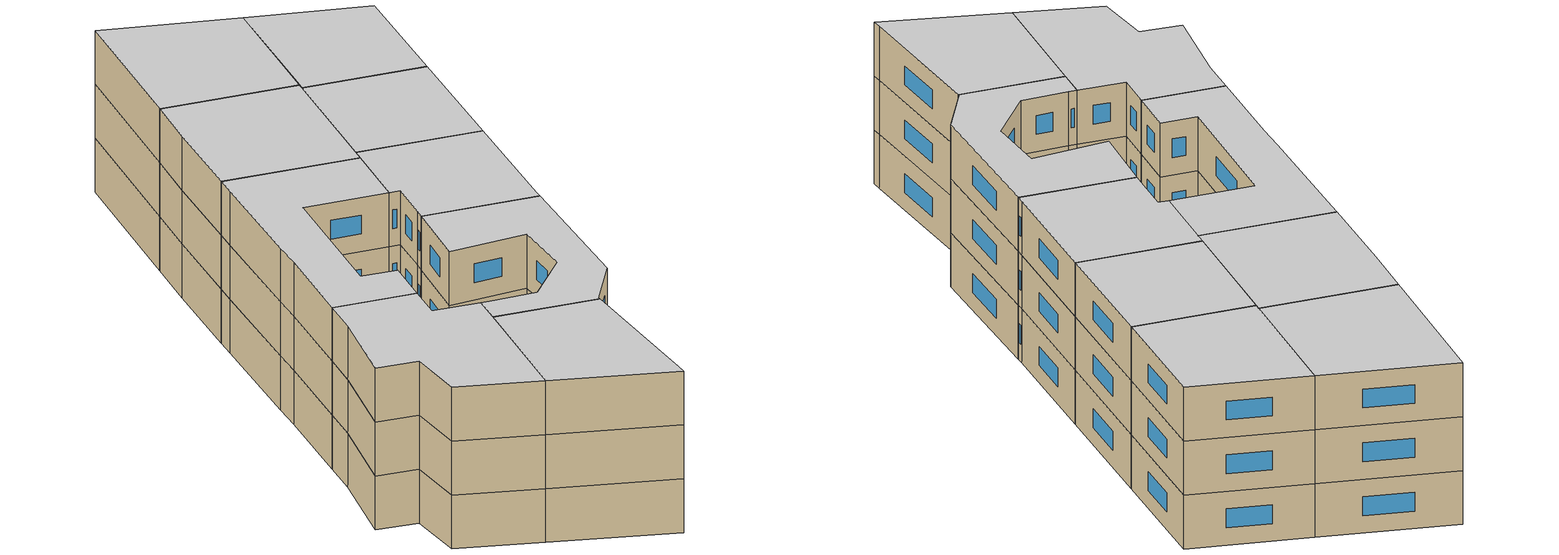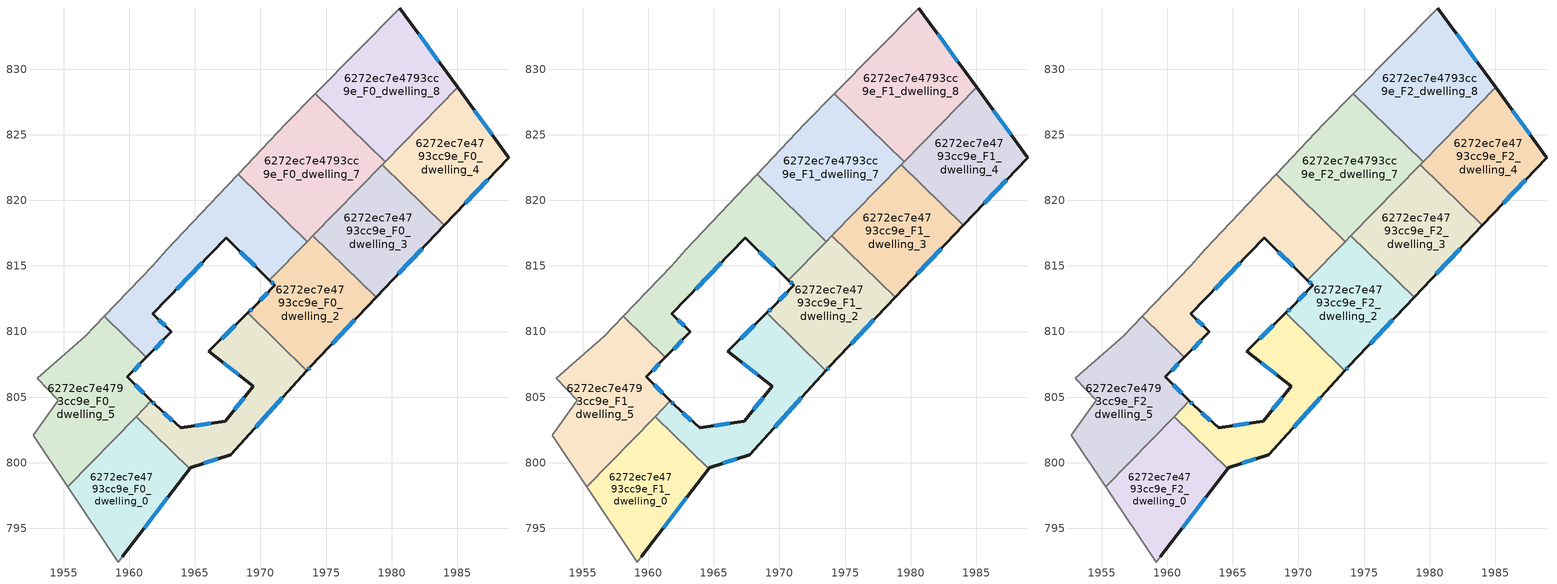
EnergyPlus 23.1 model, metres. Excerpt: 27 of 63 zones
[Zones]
6272ec7e4793cc9e_F0_dwelling_0
 floor ground (EU_floor_Construction): 1964.59,799.55 1959.48,792.84 1959.17,792.43 1955.32,798.18 1960.53,803.52 z0
 wall outside (EU_wall_Construction): 1959.48,792.84 1964.59,799.55 z0:3
 wall to 6272ec7e4793cc9e_F0_dwelling_1 (EU_wall_Construction): 1964.59,799.55 1960.53,803.52 z0:3
 wall adiabatic (EU_wall_Construction): 1955.32,798.18 1959.17,792.43 1959.48,792.84 z0:3
 wall to 6272ec7e4793cc9e_F0_dwelling_5 (EU_wall_Construction): 1960.53,803.52 1955.32,798.18 z0:3
 window (EU_Window_Construction): 1961.14,795.03 1962.93,797.37 z0.98:2.02
6272ec7e4793cc9e_F0_dwelling_1
 floor ground (EU_floor_Construction): 1973.54,807.03 1967.75,800.62 1964.66,799.63 1964.59,799.55 1960.53,803.52 1961.69,804.71 1962.02,804.38 1963.91,802.66 1967.33,803.17 1969.45,805.82 1966.08,808.5 1969.04,811.42 z0
 wall outside (EU_wall_Construction): 1969.04,811.42 1966.08,808.5 1969.45,805.82 1967.33,803.17 1963.91,802.66 1962.02,804.38 1961.69,804.71 / 1964.59,799.55 1964.66,799.63 1967.75,800.62 1973.54,807.03 z0:3
 wall to 6272ec7e4793cc9e_F0_dwelling_2 (EU_wall_Construction): 1973.54,807.03 1969.04,811.42 z0:3
 wall to 6272ec7e4793cc9e_F0_dwelling_5 (EU_wall_Construction): 1961.69,804.71 1960.53,803.52 z0:3
 window (EU_Window_Construction): 1961.91,804.49 1961.8,804.61 / 1963.29,803.22 1962.63,803.82 / 1966.21,803 1965.02,802.82 / 1968.76,804.95 1968.02,804.03 / 1967.17,807.63 1968.35,806.69 / 1968.07,810.47 1967.04,809.45 / 1969.63,802.71 1971.66,804.94 / 1965.66,799.96 1966.74,800.3 z0.98:2.02
6272ec7e4793cc9e_F0_dwelling_2
 floor ground (EU_floor_Construction): 1978.82,812.61 1973.84,807.35 1973.54,807.03 1969.04,811.42 1969.46,811.83 1971.11,813.52 1970.69,813.93 1973.99,817.32 z0
 wall outside (EU_wall_Construction): 1970.69,813.93 1971.11,813.52 1969.46,811.83 1969.04,811.42 / 1973.54,807.03 1973.84,807.35 1978.82,812.61 z0:3
 wall to 6272ec7e4793cc9e_F0_dwelling_3 (EU_wall_Construction): 1978.82,812.61 1973.99,817.32 z0:3
 wall to 6272ec7e4793cc9e_F0_dwelling_6 (EU_wall_Construction): 1973.55,816.86 1970.69,813.93 z0:3
 wall to 6272ec7e4793cc9e_F0_dwelling_7 (EU_wall_Construction): 1973.99,817.32 1973.55,816.86 z0:3
 window (EU_Window_Construction): 1970.57,812.97 1969.99,812.38 / 1970.82,813.8 1970.97,813.66 / 1975.46,809.06 1977.2,810.9 / 1973.64,807.13 1973.74,807.25 / 1969.32,811.7 1969.17,811.56 z0.98:2.02
6272ec7e4793cc9e_F0_dwelling_3
 floor ground (EU_floor_Construction): 1984.02,818.09 1978.82,812.61 1973.99,817.32 1979.27,822.72 z0
 wall outside (EU_wall_Construction): 1978.82,812.61 1984.02,818.09 z0:3
 wall to 6272ec7e4793cc9e_F0_dwelling_4 (EU_wall_Construction): 1984.02,818.09 1979.27,822.72 z0:3
 wall to 6272ec7e4793cc9e_F0_dwelling_7 (EU_wall_Construction): 1979.27,822.72 1973.99,817.32 z0:3
 window (EU_Window_Construction): 1980.51,814.39 1982.33,816.3 z0.98:2.02
6272ec7e4793cc9e_F0_dwelling_4
 floor ground (EU_floor_Construction): 1985.02,828.61 1988.92,823.25 1984.02,818.09 1979.27,822.72 z0
 wall outside (EU_wall_Construction): 1984.02,818.09 1988.92,823.25 1985.02,828.61 z0:3
 wall to 6272ec7e4793cc9e_F0_dwelling_8 (EU_wall_Construction): 1985.02,828.61 1979.5,822.96 z0:3
 wall to 6272ec7e4793cc9e_F0_dwelling_7 (EU_wall_Construction): 1979.5,822.96 1979.27,822.72 z0:3
 window (EU_Window_Construction): 1987.65,825 1986.29,826.87 / 1985.61,819.77 1987.32,821.57 z0.98:2.02
6272ec7e4793cc9e_F0_dwelling_5
 floor ground (EU_floor_Construction): 1961.31,808.04 1959.86,806.54 1961.69,804.71 1955.32,798.18 1952.69,802.1 1954.58,804.78 1952.98,806.44 1956.63,809.63 1958.1,811.18 z0
 wall outside (EU_wall_Construction): 1961.69,804.71 1959.86,806.54 1961.31,808.04 z0:3
 wall adiabatic (EU_wall_Construction): 1958.1,811.18 1956.63,809.63 1952.98,806.44 1954.58,804.78 1952.69,802.1 1955.32,798.18 z0:3
 wall to 6272ec7e4793cc9e_F0_dwelling_6 (EU_wall_Construction): 1961.31,808.04 1958.1,811.18 z0:3
 window (EU_Window_Construction): 1960.33,807.03 1960.84,807.55 / 1961.09,805.31 1960.45,805.95 z0.98:2.02
6272ec7e4793cc9e_F0_dwelling_6
 floor ground (EU_floor_Construction): 1973.55,816.86 1970.69,813.93 1967.4,817.13 1961.78,811.37 1963.2,809.97 1961.31,808.04 1958.1,811.18 1961.78,815.01 1962.88,816.23 1967.46,821.12 1968.29,822 z0
 wall outside (EU_wall_Construction): 1961.31,808.04 1963.2,809.97 1961.78,811.37 1967.4,817.13 1970.69,813.93 z0:3
 wall adiabatic (EU_wall_Construction): 1968.29,822 1967.46,821.12 1962.88,816.23 1961.78,815.01 1958.1,811.18 z0:3
 wall to 6272ec7e4793cc9e_F0_dwelling_7 (EU_wall_Construction): 1973.55,816.86 1968.29,822 z0:3
 window (EU_Window_Construction): 1968.47,816.09 1969.62,814.97 / 1963.6,813.24 1965.57,815.26 / 1962.74,810.43 1962.24,810.91 / 1961.93,808.67 1962.58,809.35 z0.98:2.02
6272ec7e4793cc9e_F0_dwelling_7
 floor ground (EU_floor_Construction): 1979.51,822.96 1973.55,816.86 1968.29,822 1971.92,825.83 1974.19,828.14 z0
 wall adiabatic (EU_wall_Construction): 1974.19,828.14 1971.92,825.83 1968.29,822 z0:3
 wall to 6272ec7e4793cc9e_F0_dwelling_8 (EU_wall_Construction): 1979.51,822.96 1974.19,828.14 z0:3
6272ec7e4793cc9e_F0_dwelling_8
 floor ground (EU_floor_Construction): 1980.63,834.66 1985.02,828.61 1979.51,822.96 1974.19,828.14 z0
 wall outside (EU_wall_Construction): 1985.02,828.61 1980.63,834.66 z0:3
 wall adiabatic (EU_wall_Construction): 1980.63,834.66 1974.19,828.14 z0:3
 window (EU_Window_Construction): 1983.59,830.58 1982.06,832.7 z0.98:2.02
6272ec7e4793cc9e_F1_dwelling_0
 floor to 6272ec7e4793cc9e_F0_dwelling_0 (EU_floor_Construction): 1964.59,799.55 1959.48,792.84 1959.17,792.43 1955.32,798.18 1960.53,803.52 z3
 wall outside (EU_wall_Construction): 1959.48,792.84 1964.59,799.55 z3:6
 wall to 6272ec7e4793cc9e_F1_dwelling_1 (EU_wall_Construction): 1964.59,799.55 1960.53,803.52 z3:6
 wall adiabatic (EU_wall_Construction): 1955.32,798.18 1959.17,792.43 1959.48,792.84 z3:6
 wall to 6272ec7e4793cc9e_F1_dwelling_5 (EU_wall_Construction): 1960.53,803.52 1955.32,798.18 z3:6
 window (EU_Window_Construction): 1961.14,795.03 1962.93,797.37 z3.98:5.02
6272ec7e4793cc9e_F1_dwelling_1
 floor to 6272ec7e4793cc9e_F0_dwelling_1 (EU_floor_Construction): 1973.54,807.03 1967.75,800.62 1964.66,799.63 1964.59,799.55 1960.53,803.52 1961.69,804.71 1962.02,804.38 1963.91,802.66 1967.33,803.17 1969.45,805.82 1966.08,808.5 1969.04,811.42 z3
 wall outside (EU_wall_Construction): 1969.04,811.42 1966.08,808.5 1969.45,805.82 1967.33,803.17 1963.91,802.66 1962.02,804.38 1961.69,804.71 / 1964.59,799.55 1964.66,799.63 1967.75,800.62 1973.54,807.03 z3:6
 wall to 6272ec7e4793cc9e_F1_dwelling_2 (EU_wall_Construction): 1973.54,807.03 1969.04,811.42 z3:6
 wall to 6272ec7e4793cc9e_F1_dwelling_5 (EU_wall_Construction): 1961.69,804.71 1960.53,803.52 z3:6
 window (EU_Window_Construction): 1961.91,804.49 1961.8,804.61 / 1963.29,803.22 1962.63,803.82 / 1966.21,803 1965.02,802.82 / 1968.76,804.95 1968.02,804.03 / 1967.17,807.63 1968.35,806.69 / 1968.07,810.47 1967.04,809.45 / 1969.63,802.71 1971.66,804.94 / 1965.66,799.96 1966.74,800.3 z3.98:5.02
6272ec7e4793cc9e_F1_dwelling_2
 floor to 6272ec7e4793cc9e_F0_dwelling_2 (EU_floor_Construction): 1978.82,812.61 1973.84,807.35 1973.54,807.03 1969.04,811.42 1969.46,811.83 1971.11,813.52 1970.69,813.93 1973.99,817.32 z3
 wall outside (EU_wall_Construction): 1970.69,813.93 1971.11,813.52 1969.46,811.83 1969.04,811.42 / 1973.54,807.03 1973.84,807.35 1978.82,812.61 z3:6
 wall to 6272ec7e4793cc9e_F1_dwelling_3 (EU_wall_Construction): 1978.82,812.61 1973.99,817.32 z3:6
 wall to 6272ec7e4793cc9e_F1_dwelling_6 (EU_wall_Construction): 1973.55,816.86 1970.69,813.93 z3:6
 wall to 6272ec7e4793cc9e_F1_dwelling_7 (EU_wall_Construction): 1973.99,817.32 1973.55,816.86 z3:6
 window (EU_Window_Construction): 1970.57,812.97 1969.99,812.38 / 1970.82,813.8 1970.97,813.66 / 1975.46,809.06 1977.2,810.9 / 1973.64,807.13 1973.74,807.25 / 1969.32,811.7 1969.17,811.56 z3.98:5.02
6272ec7e4793cc9e_F1_dwelling_3
 floor to 6272ec7e4793cc9e_F0_dwelling_3 (EU_floor_Construction): 1984.02,818.09 1978.82,812.61 1973.99,817.32 1979.27,822.72 z3
 wall outside (EU_wall_Construction): 1978.82,812.61 1984.02,818.09 z3:6
 wall to 6272ec7e4793cc9e_F1_dwelling_4 (EU_wall_Construction): 1984.02,818.09 1979.27,822.72 z3:6
 wall to 6272ec7e4793cc9e_F1_dwelling_7 (EU_wall_Construction): 1979.27,822.72 1973.99,817.32 z3:6
 window (EU_Window_Construction): 1980.51,814.39 1982.33,816.3 z3.98:5.02
6272ec7e4793cc9e_F1_dwelling_4
 floor to 6272ec7e4793cc9e_F0_dwelling_4 (EU_floor_Construction): 1985.02,828.61 1988.92,823.25 1984.02,818.09 1979.27,822.72 z3
 wall outside (EU_wall_Construction): 1984.02,818.09 1988.92,823.25 1985.02,828.61 z3:6
 wall to 6272ec7e4793cc9e_F1_dwelling_8 (EU_wall_Construction): 1985.02,828.61 1979.5,822.96 z3:6
 wall to 6272ec7e4793cc9e_F1_dwelling_7 (EU_wall_Construction): 1979.5,822.96 1979.27,822.72 z3:6
 window (EU_Window_Construction): 1987.65,825 1986.29,826.87 / 1985.61,819.77 1987.32,821.57 z3.98:5.02
6272ec7e4793cc9e_F1_dwelling_5
 floor to 6272ec7e4793cc9e_F0_dwelling_5 (EU_floor_Construction): 1961.31,808.04 1959.86,806.54 1961.69,804.71 1955.32,798.18 1952.69,802.1 1954.58,804.78 1952.98,806.44 1956.63,809.63 1958.1,811.18 z3
 wall outside (EU_wall_Construction): 1961.69,804.71 1959.86,806.54 1961.31,808.04 z3:6
 wall adiabatic (EU_wall_Construction): 1958.1,811.18 1956.63,809.63 1952.98,806.44 1954.58,804.78 1952.69,802.1 1955.32,798.18 z3:6
 wall to 6272ec7e4793cc9e_F1_dwelling_6 (EU_wall_Construction): 1961.31,808.04 1958.1,811.18 z3:6
 window (EU_Window_Construction): 1960.33,807.03 1960.84,807.55 / 1961.09,805.31 1960.45,805.95 z3.98:5.02
6272ec7e4793cc9e_F1_dwelling_6
 floor to 6272ec7e4793cc9e_F0_dwelling_6 (EU_floor_Construction): 1973.55,816.86 1970.69,813.93 1967.4,817.13 1961.78,811.37 1963.2,809.97 1961.31,808.04 1958.1,811.18 1961.78,815.01 1962.88,816.23 1967.46,821.12 1968.29,822 z3
 wall outside (EU_wall_Construction): 1961.31,808.04 1963.2,809.97 1961.78,811.37 1967.4,817.13 1970.69,813.93 z3:6
 wall adiabatic (EU_wall_Construction): 1968.29,822 1967.46,821.12 1962.88,816.23 1961.78,815.01 1958.1,811.18 z3:6
 wall to 6272ec7e4793cc9e_F1_dwelling_7 (EU_wall_Construction): 1973.55,816.86 1968.29,822 z3:6
 window (EU_Window_Construction): 1968.47,816.09 1969.62,814.97 / 1963.6,813.24 1965.57,815.26 / 1962.74,810.43 1962.24,810.91 / 1961.93,808.67 1962.58,809.35 z3.98:5.02
6272ec7e4793cc9e_F1_dwelling_7
 floor to 6272ec7e4793cc9e_F0_dwelling_7 (EU_floor_Construction): 1979.51,822.96 1973.55,816.86 1968.29,822 1971.92,825.83 1974.19,828.14 z3
 wall adiabatic (EU_wall_Construction): 1974.19,828.14 1971.92,825.83 1968.29,822 z3:6
 wall to 6272ec7e4793cc9e_F1_dwelling_8 (EU_wall_Construction): 1979.51,822.96 1974.19,828.14 z3:6
6272ec7e4793cc9e_F1_dwelling_8
 floor to 6272ec7e4793cc9e_F0_dwelling_8 (EU_floor_Construction): 1980.63,834.66 1985.02,828.61 1979.51,822.96 1974.19,828.14 z3
 wall outside (EU_wall_Construction): 1985.02,828.61 1980.63,834.66 z3:6
 wall adiabatic (EU_wall_Construction): 1980.63,834.66 1974.19,828.14 z3:6
 window (EU_Window_Construction): 1983.59,830.58 1982.06,832.7 z3.98:5.02
6272ec7e4793cc9e_F2_dwelling_0
 floor to 6272ec7e4793cc9e_F1_dwelling_0 (EU_floor_Construction): 1964.59,799.55 1959.48,792.84 1959.17,792.43 1955.32,798.18 1960.53,803.52 z6
 wall outside (EU_wall_Construction): 1959.48,792.84 1964.59,799.55 z6:9
 wall to 6272ec7e4793cc9e_F2_dwelling_1 (EU_wall_Construction): 1964.59,799.55 1960.53,803.52 z6:9
 wall adiabatic (EU_wall_Construction): 1955.32,798.18 1959.17,792.43 1959.48,792.84 z6:9
 wall to 6272ec7e4793cc9e_F2_dwelling_5 (EU_wall_Construction): 1960.53,803.52 1955.32,798.18 z6:9
 window (EU_Window_Construction): 1961.14,795.03 1962.93,797.37 z6.98:8.02
 ceiling to 6272ec7e4793cc9e_F3_dwelling_0 (EU_floor_Construction): 1959.48,792.84 1964.59,799.55 1960.53,803.52 1955.32,798.18 1959.17,792.43 z9
6272ec7e4793cc9e_F2_dwelling_1
 floor to 6272ec7e4793cc9e_F1_dwelling_1 (EU_floor_Construction): 1973.54,807.03 1967.75,800.62 1964.66,799.63 1964.59,799.55 1960.53,803.52 1961.69,804.71 1962.02,804.38 1963.91,802.66 1967.33,803.17 1969.45,805.82 1966.08,808.5 1969.04,811.42 z6
 wall outside (EU_wall_Construction): 1969.04,811.42 1966.08,808.5 1969.45,805.82 1967.33,803.17 1963.91,802.66 1962.02,804.38 1961.69,804.71 / 1964.59,799.55 1964.66,799.63 1967.75,800.62 1973.54,807.03 z6:9
 wall to 6272ec7e4793cc9e_F2_dwelling_2 (EU_wall_Construction): 1973.54,807.03 1969.04,811.42 z6:9
 wall to 6272ec7e4793cc9e_F2_dwelling_5 (EU_wall_Construction): 1961.69,804.71 1960.53,803.52 z6:9
 window (EU_Window_Construction): 1961.91,804.49 1961.8,804.61 / 1963.29,803.22 1962.63,803.82 / 1966.21,803 1965.02,802.82 / 1968.76,804.95 1968.02,804.03 / 1967.17,807.63 1968.35,806.69 / 1968.07,810.47 1967.04,809.45 / 1969.63,802.71 1971.66,804.94 / 1965.66,799.96 1966.74,800.3 z6.98:8.02
 ceiling to 6272ec7e4793cc9e_F3_dwelling_1 (EU_floor_Construction): 1967.75,800.62 1973.54,807.03 1969.04,811.42 1966.08,808.5 1969.45,805.82 1967.33,803.17 1963.91,802.66 1962.02,804.38 1961.69,804.71 1960.53,803.52 1964.59,799.55 1964.66,799.63 z9
6272ec7e4793cc9e_F2_dwelling_2
 floor to 6272ec7e4793cc9e_F1_dwelling_2 (EU_floor_Construction): 1978.82,812.61 1973.84,807.35 1973.54,807.03 1969.04,811.42 1969.46,811.83 1971.11,813.52 1970.69,813.93 1973.99,817.32 z6
 wall outside (EU_wall_Construction): 1970.69,813.93 1971.11,813.52 1969.46,811.83 1969.04,811.42 / 1973.54,807.03 1973.84,807.35 1978.82,812.61 z6:9
 wall to 6272ec7e4793cc9e_F2_dwelling_3 (EU_wall_Construction): 1978.82,812.61 1973.99,817.32 z6:9
 wall to 6272ec7e4793cc9e_F2_dwelling_6 (EU_wall_Construction): 1973.55,816.86 1970.69,813.93 z6:9
 wall to 6272ec7e4793cc9e_F2_dwelling_7 (EU_wall_Construction): 1973.99,817.32 1973.55,816.86 z6:9
 window (EU_Window_Construction): 1970.57,812.97 1969.99,812.38 / 1970.82,813.8 1970.97,813.66 / 1975.46,809.06 1977.2,810.9 / 1973.64,807.13 1973.74,807.25 / 1969.32,811.7 1969.17,811.56 z6.98:8.02
 ceiling to 6272ec7e4793cc9e_F3_dwelling_2 (EU_floor_Construction): 1973.84,807.35 1978.82,812.61 1973.99,817.32 1970.69,813.93 1971.11,813.52 1969.46,811.83 1969.04,811.42 1973.54,807.03 z9
6272ec7e4793cc9e_F2_dwelling_3
 floor to 6272ec7e4793cc9e_F1_dwelling_3 (EU_floor_Construction): 1984.02,818.09 1978.82,812.61 1973.99,817.32 1979.27,822.72 z6
 wall outside (EU_wall_Construction): 1978.82,812.61 1984.02,818.09 z6:9
 wall to 6272ec7e4793cc9e_F2_dwelling_4 (EU_wall_Construction): 1984.02,818.09 1979.27,822.72 z6:9
 wall to 6272ec7e4793cc9e_F2_dwelling_7 (EU_wall_Construction): 1979.27,822.72 1973.99,817.32 z6:9
 window (EU_Window_Construction): 1980.51,814.39 1982.33,816.3 z6.98:8.02
 ceiling to 6272ec7e4793cc9e_F3_dwelling_3 (EU_floor_Construction): 1978.82,812.61 1984.02,818.09 1979.27,822.72 1973.99,817.32 z9
6272ec7e4793cc9e_F2_dwelling_4
 floor to 6272ec7e4793cc9e_F1_dwelling_4 (EU_floor_Construction): 1985.02,828.61 1988.92,823.25 1984.02,818.09 1979.27,822.72 z6
 wall outside (EU_wall_Construction): 1984.02,818.09 1988.92,823.25 1985.02,828.61 z6:9
 wall to 6272ec7e4793cc9e_F2_dwelling_8 (EU_wall_Construction): 1985.02,828.61 1979.5,822.96 z6:9
 wall to 6272ec7e4793cc9e_F2_dwelling_7 (EU_wall_Construction): 1979.5,822.96 1979.27,822.72 z6:9
 window (EU_Window_Construction): 1987.65,825 1986.29,826.87 / 1985.61,819.77 1987.32,821.57 z6.98:8.02
 ceiling to 6272ec7e4793cc9e_F3_dwelling_4 (EU_floor_Construction): 1984.02,818.09 1988.92,823.25 1985.02,828.61 1979.27,822.72 z9
6272ec7e4793cc9e_F2_dwelling_5
 floor to 6272ec7e4793cc9e_F1_dwelling_5 (EU_floor_Construction): 1961.31,808.04 1959.86,806.54 1961.69,804.71 1955.32,798.18 1952.69,802.1 1954.58,804.78 1952.98,806.44 1956.63,809.63 1958.1,811.18 z6
 wall outside (EU_wall_Construction): 1961.69,804.71 1959.86,806.54 1961.31,808.04 z6:9
 wall adiabatic (EU_wall_Construction): 1958.1,811.18 1956.63,809.63 1952.98,806.44 1954.58,804.78 1952.69,802.1 1955.32,798.18 z6:9
 wall to 6272ec7e4793cc9e_F2_dwelling_6 (EU_wall_Construction): 1961.31,808.04 1958.1,811.18 z6:9
 window (EU_Window_Construction): 1960.33,807.03 1960.84,807.55 / 1961.09,805.31 1960.45,805.95 z6.98:8.02
 ceiling to 6272ec7e4793cc9e_F3_dwelling_5 (EU_floor_Construction): 1955.32,798.18 1961.69,804.71 1959.86,806.54 1961.31,808.04 1958.1,811.18 1956.63,809.63 1952.98,806.44 1954.58,804.78 1952.69,802.1 z9
6272ec7e4793cc9e_F2_dwelling_6
 floor to 6272ec7e4793cc9e_F1_dwelling_6 (EU_floor_Construction): 1973.55,816.86 1970.69,813.93 1967.4,817.13 1961.78,811.37 1963.2,809.97 1961.31,808.04 1958.1,811.18 1961.78,815.01 1962.88,816.23 1967.46,821.12 1968.29,822 z6
 wall outside (EU_wall_Construction): 1961.31,808.04 1963.2,809.97 1961.78,811.37 1967.4,817.13 1970.69,813.93 z6:9
 wall adiabatic (EU_wall_Construction): 1968.29,822 1967.46,821.12 1962.88,816.23 1961.78,815.01 1958.1,811.18 z6:9
 wall to 6272ec7e4793cc9e_F2_dwelling_7 (EU_wall_Construction): 1973.55,816.86 1968.29,822 z6:9
 window (EU_Window_Construction): 1968.47,816.09 1969.62,814.97 / 1963.6,813.24 1965.57,815.26 / 1962.74,810.43 1962.24,810.91 / 1961.93,808.67 1962.58,809.35 z6.98:8.02
 ceiling to 6272ec7e4793cc9e_F3_dwelling_6 (EU_floor_Construction): 1970.69,813.93 1973.55,816.86 1968.29,822 1967.46,821.12 1962.88,816.23 1961.78,815.01 1958.1,811.18 1961.31,808.04 1963.2,809.97 1961.78,811.37 1967.4,817.13 z9
6272ec7e4793cc9e_F2_dwelling_7
 floor to 6272ec7e4793cc9e_F1_dwelling_7 (EU_floor_Construction): 1979.51,822.96 1973.55,816.86 1968.29,822 1971.92,825.83 1974.19,828.14 z6
 wall adiabatic (EU_wall_Construction): 1974.19,828.14 1971.92,825.83 1968.29,822 z6:9
 wall to 6272ec7e4793cc9e_F2_dwelling_8 (EU_wall_Construction): 1979.51,822.96 1974.19,828.14 z6:9
 ceiling to 6272ec7e4793cc9e_F3_dwelling_7 (EU_floor_Construction): 1973.55,816.86 1979.51,822.96 1974.19,828.14 1971.92,825.83 1968.29,822 z9
6272ec7e4793cc9e_F2_dwelling_8
 floor to 6272ec7e4793cc9e_F1_dwelling_8 (EU_floor_Construction): 1980.63,834.66 1985.02,828.61 1979.51,822.96 1974.19,828.14 z6
 wall outside (EU_wall_Construction): 1985.02,828.61 1980.63,834.66 z6:9
 wall adiabatic (EU_wall_Construction): 1980.63,834.66 1974.19,828.14 z6:9
 window (EU_Window_Construction): 1983.59,830.58 1982.06,832.7 z6.98:8.02
 ceiling to 6272ec7e4793cc9e_F3_dwelling_8 (EU_floor_Construction): 1979.51,822.96 1985.02,828.61 1980.63,834.66 1974.19,828.14 z9
[Building]
EU S2 Campaign: North Axis=0; Terrain=City; Solar Distribution=FullExterior
[Site:Location]
Bologna: Latitude=44.5; Longitude=11.25; Time Zone=1; Elevation=37
[SizingPeriod:WeatherFileDays]
AnnualSizingPeriod: Begin Month=1; Begin Day of Month=1; End Month=12; End Day of Month=31; Day of Week for Start Day=Monday; Use Weather File Daylight Saving Period=No; Use Weather File Rain and Snow Indicators=No
[MATERIAL]
EU_InternalMass_Material: Roughness=MediumRough; Thickness=0.1; Conductivity=1; Density=1800; Specific Heat=900; Thermal Absorptance=0.9; Solar Absorptance=0.7; Visible Absorptance=0.7
[MATERIAL:NOMASS] Roughness=MediumRough; Thermal Absorptance=0.9; Solar Absorptance=0.7; Visible Absorptance=0.7
Name | Thermal Resistance
EU_wall_NoMass | 0.905828
EU_floor_NoMass | 0.67114
[WINDOWMATERIAL:SIMPLEGLAZINGSYSTEM]
EU_Window_SimpleGlazing: UFactor=4.52486; Solar Heat Gain Coefficient=0.85; Visible Transmittance=0.85
[CONSTRUCTION]
EU_wall_Construction: EU_wall_NoMass
EU_floor_Construction: EU_floor_NoMass
EU_Window_Construction: EU_Window_SimpleGlazing
EU_InternalMass_Construction: EU_InternalMass_Material
[ZONE] Type=1; Multiplier=1; Ceiling Height=autocalculate; Floor Area=autocalculate; Part of Total Floor Area=Yes
Name | Volume
6272ec7e4793cc9e_F0_dwelling_0; 6272ec7e4793cc9e_F1_dwelling_0; 6272ec7e4793cc9e_F2_dwelling_0 | 151.495
6272ec7e4793cc9e_F0_dwelling_1; 6272ec7e4793cc9e_F1_dwelling_1; 6272ec7e4793cc9e_F2_dwelling_1 | 151.503
6272ec7e4793cc9e_F0_dwelling_2; 6272ec7e4793cc9e_F1_dwelling_2; 6272ec7e4793cc9e_F2_dwelling_2; 6272ec7e4793cc9e_F0_dwelling_4; 6272ec7e4793cc9e_F1_dwelling_4; 6272ec7e4793cc9e_F2_dwelling_4 | 151.493
6272ec7e4793cc9e_F0_dwelling_3; 6272ec7e4793cc9e_F1_dwelling_3; 6272ec7e4793cc9e_F2_dwelling_3 | 151.505
6272ec7e4793cc9e_F0_dwelling_5; 6272ec7e4793cc9e_F1_dwelling_5; 6272ec7e4793cc9e_F2_dwelling_5 | 189.352
6272ec7e4793cc9e_F0_dwelling_6; 6272ec7e4793cc9e_F1_dwelling_6; 6272ec7e4793cc9e_F2_dwelling_6 | 189.357
6272ec7e4793cc9e_F0_dwelling_7; 6272ec7e4793cc9e_F1_dwelling_7; 6272ec7e4793cc9e_F2_dwelling_7 | 189.349
6272ec7e4793cc9e_F0_dwelling_8; 6272ec7e4793cc9e_F1_dwelling_8; 6272ec7e4793cc9e_F2_dwelling_8 | 189.341
[INTERNALMASS] Construction=EU_InternalMass_Construction
Name | Zone or ZoneList | Surface Area
6272ec7e4793cc9e_F0_dwelling_0_EU_InternalMass | 6272ec7e4793cc9e_F0_dwelling_0 | 50.4983
6272ec7e4793cc9e_F0_dwelling_1_EU_InternalMass | 6272ec7e4793cc9e_F0_dwelling_1 | 50.5007
6272ec7e4793cc9e_F0_dwelling_2_EU_InternalMass | 6272ec7e4793cc9e_F0_dwelling_2 | 50.4978
6272ec7e4793cc9e_F0_dwelling_3_EU_InternalMass | 6272ec7e4793cc9e_F0_dwelling_3 | 50.5018
6272ec7e4793cc9e_F0_dwelling_4_EU_InternalMass | 6272ec7e4793cc9e_F0_dwelling_4 | 50.4978
6272ec7e4793cc9e_F0_dwelling_5_EU_InternalMass | 6272ec7e4793cc9e_F0_dwelling_5 | 63.1174
6272ec7e4793cc9e_F0_dwelling_6_EU_InternalMass | 6272ec7e4793cc9e_F0_dwelling_6 | 63.1181
6272ec7e4793cc9e_F0_dwelling_7_EU_InternalMass | 6272ec7e4793cc9e_F0_dwelling_7 | 63.1163
6272ec7e4793cc9e_F0_dwelling_8_EU_InternalMass | 6272ec7e4793cc9e_F0_dwelling_8 | 63.1136
6272ec7e4793cc9e_F1_dwelling_0_EU_InternalMass | 6272ec7e4793cc9e_F1_dwelling_0 | 50.4983
6272ec7e4793cc9e_F1_dwelling_1_EU_InternalMass | 6272ec7e4793cc9e_F1_dwelling_1 | 50.5007
6272ec7e4793cc9e_F1_dwelling_2_EU_InternalMass | 6272ec7e4793cc9e_F1_dwelling_2 | 50.4978
6272ec7e4793cc9e_F1_dwelling_3_EU_InternalMass | 6272ec7e4793cc9e_F1_dwelling_3 | 50.5018
6272ec7e4793cc9e_F1_dwelling_4_EU_InternalMass | 6272ec7e4793cc9e_F1_dwelling_4 | 50.4978
6272ec7e4793cc9e_F1_dwelling_5_EU_InternalMass | 6272ec7e4793cc9e_F1_dwelling_5 | 63.1174
6272ec7e4793cc9e_F1_dwelling_6_EU_InternalMass | 6272ec7e4793cc9e_F1_dwelling_6 | 63.1181
6272ec7e4793cc9e_F1_dwelling_7_EU_InternalMass | 6272ec7e4793cc9e_F1_dwelling_7 | 63.1163
6272ec7e4793cc9e_F1_dwelling_8_EU_InternalMass | 6272ec7e4793cc9e_F1_dwelling_8 | 63.1136
6272ec7e4793cc9e_F2_dwelling_0_EU_InternalMass | 6272ec7e4793cc9e_F2_dwelling_0 | 50.4983
6272ec7e4793cc9e_F2_dwelling_1_EU_InternalMass | 6272ec7e4793cc9e_F2_dwelling_1 | 50.5007
6272ec7e4793cc9e_F2_dwelling_2_EU_InternalMass | 6272ec7e4793cc9e_F2_dwelling_2 | 50.4978
6272ec7e4793cc9e_F2_dwelling_3_EU_InternalMass | 6272ec7e4793cc9e_F2_dwelling_3 | 50.5018
6272ec7e4793cc9e_F2_dwelling_4_EU_InternalMass | 6272ec7e4793cc9e_F2_dwelling_4 | 50.4978
6272ec7e4793cc9e_F2_dwelling_5_EU_InternalMass | 6272ec7e4793cc9e_F2_dwelling_5 | 63.1174
6272ec7e4793cc9e_F2_dwelling_6_EU_InternalMass | 6272ec7e4793cc9e_F2_dwelling_6 | 63.1181
6272ec7e4793cc9e_F2_dwelling_7_EU_InternalMass | 6272ec7e4793cc9e_F2_dwelling_7 | 63.1163
6272ec7e4793cc9e_F2_dwelling_8_EU_InternalMass | 6272ec7e4793cc9e_F2_dwelling_8 | 63.1136
[OTHEREQUIPMENT] Fuel Type=Electricity; Design Level Calculation Method=Watts/Area; Power per Zone Floor Area=1; Fraction Latent=0; Fraction Radiant=0; Fraction Lost=0; Carbon Dioxide Generation Rate=0; EndUse Subcategory=EU_Step8_InternalGains
Name | Zone or ZoneList or Space or SpaceList | Schedule
EU_Step8_InternalGain_6272ec7e4793cc9e_F0_dwelling_0_f000 | 6272ec7e4793cc9e_F0_dwelling_0 | EU_Step8_GainSchedule_6272ec7e4793cc9e_F0_dwelling_0_f000
EU_Step8_InternalGain_6272ec7e4793cc9e_F0_dwelling_1_f000 | 6272ec7e4793cc9e_F0_dwelling_1 | EU_Step8_GainSchedule_6272ec7e4793cc9e_F0_dwelling_1_f000
EU_Step8_InternalGain_6272ec7e4793cc9e_F0_dwelling_2_f000 | 6272ec7e4793cc9e_F0_dwelling_2 | EU_Step8_GainSchedule_6272ec7e4793cc9e_F0_dwelling_2_f000
EU_Step8_InternalGain_6272ec7e4793cc9e_F0_dwelling_3_f000 | 6272ec7e4793cc9e_F0_dwelling_3 | EU_Step8_GainSchedule_6272ec7e4793cc9e_F0_dwelling_3_f000
EU_Step8_InternalGain_6272ec7e4793cc9e_F0_dwelling_4_f000 | 6272ec7e4793cc9e_F0_dwelling_4 | EU_Step8_GainSchedule_6272ec7e4793cc9e_F0_dwelling_4_f000
EU_Step8_InternalGain_6272ec7e4793cc9e_F0_dwelling_5_f000 | 6272ec7e4793cc9e_F0_dwelling_5 | EU_Step8_GainSchedule_6272ec7e4793cc9e_F0_dwelling_5_f000
EU_Step8_InternalGain_6272ec7e4793cc9e_F0_dwelling_6_f000 | 6272ec7e4793cc9e_F0_dwelling_6 | EU_Step8_GainSchedule_6272ec7e4793cc9e_F0_dwelling_6_f000
EU_Step8_InternalGain_6272ec7e4793cc9e_F0_dwelling_7_f000 | 6272ec7e4793cc9e_F0_dwelling_7 | EU_Step8_GainSchedule_6272ec7e4793cc9e_F0_dwelling_7_f000
EU_Step8_InternalGain_6272ec7e4793cc9e_F0_dwelling_8_f000 | 6272ec7e4793cc9e_F0_dwelling_8 | EU_Step8_GainSchedule_6272ec7e4793cc9e_F0_dwelling_8_f000
EU_Step8_InternalGain_6272ec7e4793cc9e_F1_dwelling_0_f000 | 6272ec7e4793cc9e_F1_dwelling_0 | EU_Step8_GainSchedule_6272ec7e4793cc9e_F1_dwelling_0_f000
EU_Step8_InternalGain_6272ec7e4793cc9e_F1_dwelling_1_f000 | 6272ec7e4793cc9e_F1_dwelling_1 | EU_Step8_GainSchedule_6272ec7e4793cc9e_F1_dwelling_1_f000
EU_Step8_InternalGain_6272ec7e4793cc9e_F1_dwelling_2_f000 | 6272ec7e4793cc9e_F1_dwelling_2 | EU_Step8_GainSchedule_6272ec7e4793cc9e_F1_dwelling_2_f000
EU_Step8_InternalGain_6272ec7e4793cc9e_F1_dwelling_3_f000 | 6272ec7e4793cc9e_F1_dwelling_3 | EU_Step8_GainSchedule_6272ec7e4793cc9e_F1_dwelling_3_f000
EU_Step8_InternalGain_6272ec7e4793cc9e_F1_dwelling_4_f000 | 6272ec7e4793cc9e_F1_dwelling_4 | EU_Step8_GainSchedule_6272ec7e4793cc9e_F1_dwelling_4_f000
EU_Step8_InternalGain_6272ec7e4793cc9e_F1_dwelling_5_f000 | 6272ec7e4793cc9e_F1_dwelling_5 | EU_Step8_GainSchedule_6272ec7e4793cc9e_F1_dwelling_5_f000
EU_Step8_InternalGain_6272ec7e4793cc9e_F1_dwelling_6_f000 | 6272ec7e4793cc9e_F1_dwelling_6 | EU_Step8_GainSchedule_6272ec7e4793cc9e_F1_dwelling_6_f000
EU_Step8_InternalGain_6272ec7e4793cc9e_F1_dwelling_7_f000 | 6272ec7e4793cc9e_F1_dwelling_7 | EU_Step8_GainSchedule_6272ec7e4793cc9e_F1_dwelling_7_f000
EU_Step8_InternalGain_6272ec7e4793cc9e_F1_dwelling_8_f000 | 6272ec7e4793cc9e_F1_dwelling_8 | EU_Step8_GainSchedule_6272ec7e4793cc9e_F1_dwelling_8_f000
EU_Step8_InternalGain_6272ec7e4793cc9e_F2_dwelling_0_f000 | 6272ec7e4793cc9e_F2_dwelling_0 | EU_Step8_GainSchedule_6272ec7e4793cc9e_F2_dwelling_0_f000
EU_Step8_InternalGain_6272ec7e4793cc9e_F2_dwelling_1_f000 | 6272ec7e4793cc9e_F2_dwelling_1 | EU_Step8_GainSchedule_6272ec7e4793cc9e_F2_dwelling_1_f000
EU_Step8_InternalGain_6272ec7e4793cc9e_F2_dwelling_2_f000 | 6272ec7e4793cc9e_F2_dwelling_2 | EU_Step8_GainSchedule_6272ec7e4793cc9e_F2_dwelling_2_f000
EU_Step8_InternalGain_6272ec7e4793cc9e_F2_dwelling_3_f000 | 6272ec7e4793cc9e_F2_dwelling_3 | EU_Step8_GainSchedule_6272ec7e4793cc9e_F2_dwelling_3_f000
EU_Step8_InternalGain_6272ec7e4793cc9e_F2_dwelling_4_f000 | 6272ec7e4793cc9e_F2_dwelling_4 | EU_Step8_GainSchedule_6272ec7e4793cc9e_F2_dwelling_4_f000
EU_Step8_InternalGain_6272ec7e4793cc9e_F2_dwelling_5_f000 | 6272ec7e4793cc9e_F2_dwelling_5 | EU_Step8_GainSchedule_6272ec7e4793cc9e_F2_dwelling_5_f000
EU_Step8_InternalGain_6272ec7e4793cc9e_F2_dwelling_6_f000 | 6272ec7e4793cc9e_F2_dwelling_6 | EU_Step8_GainSchedule_6272ec7e4793cc9e_F2_dwelling_6_f000
EU_Step8_InternalGain_6272ec7e4793cc9e_F2_dwelling_7_f000 | 6272ec7e4793cc9e_F2_dwelling_7 | EU_Step8_GainSchedule_6272ec7e4793cc9e_F2_dwelling_7_f000
EU_Step8_InternalGain_6272ec7e4793cc9e_F2_dwelling_8_f000 | 6272ec7e4793cc9e_F2_dwelling_8 | EU_Step8_GainSchedule_6272ec7e4793cc9e_F2_dwelling_8_f000
[ZONEVENTILATION:DESIGNFLOWRATE] Schedule=EU_AlwaysOn; Design Flow Rate Calculation Method=AirChanges/Hour; Air Changes per Hour=0.73129; Ventilation Type=Natural; Fan Pressure Rise=0; Fan Total Efficiency=1; Constant Term Coefficient=1; Temperature Term Coefficient=0; Velocity Term Coefficient=0; Velocity Squared Term Coefficient=0; Minimum Indoor Temperature=-100; Maximum Indoor Temperature=100; Delta Temperature=-100; Minimum Outdoor Temperature=-100; Maximum Outdoor Temperature=100; Maximum Wind Speed=40
Name | Zone or ZoneList or Space or SpaceList
EU_ConstantAir_6272ec7e4793cc9e_F0_dwelling_0 | 6272ec7e4793cc9e_F0_dwelling_0
EU_ConstantAir_6272ec7e4793cc9e_F0_dwelling_1 | 6272ec7e4793cc9e_F0_dwelling_1
EU_ConstantAir_6272ec7e4793cc9e_F0_dwelling_2 | 6272ec7e4793cc9e_F0_dwelling_2
EU_ConstantAir_6272ec7e4793cc9e_F0_dwelling_3 | 6272ec7e4793cc9e_F0_dwelling_3
EU_ConstantAir_6272ec7e4793cc9e_F0_dwelling_4 | 6272ec7e4793cc9e_F0_dwelling_4
EU_ConstantAir_6272ec7e4793cc9e_F0_dwelling_5 | 6272ec7e4793cc9e_F0_dwelling_5
EU_ConstantAir_6272ec7e4793cc9e_F0_dwelling_6 | 6272ec7e4793cc9e_F0_dwelling_6
EU_ConstantAir_6272ec7e4793cc9e_F0_dwelling_7 | 6272ec7e4793cc9e_F0_dwelling_7
EU_ConstantAir_6272ec7e4793cc9e_F0_dwelling_8 | 6272ec7e4793cc9e_F0_dwelling_8
EU_ConstantAir_6272ec7e4793cc9e_F1_dwelling_0 | 6272ec7e4793cc9e_F1_dwelling_0
EU_ConstantAir_6272ec7e4793cc9e_F1_dwelling_1 | 6272ec7e4793cc9e_F1_dwelling_1
EU_ConstantAir_6272ec7e4793cc9e_F1_dwelling_2 | 6272ec7e4793cc9e_F1_dwelling_2
EU_ConstantAir_6272ec7e4793cc9e_F1_dwelling_3 | 6272ec7e4793cc9e_F1_dwelling_3
EU_ConstantAir_6272ec7e4793cc9e_F1_dwelling_4 | 6272ec7e4793cc9e_F1_dwelling_4
EU_ConstantAir_6272ec7e4793cc9e_F1_dwelling_5 | 6272ec7e4793cc9e_F1_dwelling_5
EU_ConstantAir_6272ec7e4793cc9e_F1_dwelling_6 | 6272ec7e4793cc9e_F1_dwelling_6
EU_ConstantAir_6272ec7e4793cc9e_F1_dwelling_7 | 6272ec7e4793cc9e_F1_dwelling_7
EU_ConstantAir_6272ec7e4793cc9e_F1_dwelling_8 | 6272ec7e4793cc9e_F1_dwelling_8
EU_ConstantAir_6272ec7e4793cc9e_F2_dwelling_0 | 6272ec7e4793cc9e_F2_dwelling_0
EU_ConstantAir_6272ec7e4793cc9e_F2_dwelling_1 | 6272ec7e4793cc9e_F2_dwelling_1
EU_ConstantAir_6272ec7e4793cc9e_F2_dwelling_2 | 6272ec7e4793cc9e_F2_dwelling_2
EU_ConstantAir_6272ec7e4793cc9e_F2_dwelling_3 | 6272ec7e4793cc9e_F2_dwelling_3
EU_ConstantAir_6272ec7e4793cc9e_F2_dwelling_4 | 6272ec7e4793cc9e_F2_dwelling_4
EU_ConstantAir_6272ec7e4793cc9e_F2_dwelling_5 | 6272ec7e4793cc9e_F2_dwelling_5
EU_ConstantAir_6272ec7e4793cc9e_F2_dwelling_6 | 6272ec7e4793cc9e_F2_dwelling_6
EU_ConstantAir_6272ec7e4793cc9e_F2_dwelling_7 | 6272ec7e4793cc9e_F2_dwelling_7
EU_ConstantAir_6272ec7e4793cc9e_F2_dwelling_8 | 6272ec7e4793cc9e_F2_dwelling_8
[HVACTEMPLATE:THERMOSTAT] Constant Heating Setpoint=20; Constant Cooling Setpoint=50
EU_HeatOnly_6272ec7e4793cc9e_F0_dwelling_0; EU_HeatOnly_6272ec7e4793cc9e_F0_dwelling_1; EU_HeatOnly_6272ec7e4793cc9e_F0_dwelling_2; EU_HeatOnly_6272ec7e4793cc9e_F0_dwelling_3; EU_HeatOnly_6272ec7e4793cc9e_F0_dwelling_4; EU_HeatOnly_6272ec7e4793cc9e_F0_dwelling_5; EU_HeatOnly_6272ec7e4793cc9e_F0_dwelling_6; EU_HeatOnly_6272ec7e4793cc9e_F0_dwelling_7; EU_HeatOnly_6272ec7e4793cc9e_F0_dwelling_8; EU_HeatOnly_6272ec7e4793cc9e_F1_dwelling_0; EU_HeatOnly_6272ec7e4793cc9e_F1_dwelling_1; EU_HeatOnly_6272ec7e4793cc9e_F1_dwelling_2; EU_HeatOnly_6272ec7e4793cc9e_F1_dwelling_3; EU_HeatOnly_6272ec7e4793cc9e_F1_dwelling_4; EU_HeatOnly_6272ec7e4793cc9e_F1_dwelling_5; EU_HeatOnly_6272ec7e4793cc9e_F1_dwelling_6; EU_HeatOnly_6272ec7e4793cc9e_F1_dwelling_7; EU_HeatOnly_6272ec7e4793cc9e_F1_dwelling_8; EU_HeatOnly_6272ec7e4793cc9e_F2_dwelling_0; EU_HeatOnly_6272ec7e4793cc9e_F2_dwelling_1; EU_HeatOnly_6272ec7e4793cc9e_F2_dwelling_2; EU_HeatOnly_6272ec7e4793cc9e_F2_dwelling_3; EU_HeatOnly_6272ec7e4793cc9e_F2_dwelling_4; EU_HeatOnly_6272ec7e4793cc9e_F2_dwelling_5; EU_HeatOnly_6272ec7e4793cc9e_F2_dwelling_6; EU_HeatOnly_6272ec7e4793cc9e_F2_dwelling_7; EU_HeatOnly_6272ec7e4793cc9e_F2_dwelling_8; EU_HeatOnly_6272ec7e4793cc9e_F3_dwelling_0; EU_HeatOnly_6272ec7e4793cc9e_F3_dwelling_1; EU_HeatOnly_6272ec7e4793cc9e_F3_dwelling_2; EU_HeatOnly_6272ec7e4793cc9e_F3_dwelling_3; EU_HeatOnly_6272ec7e4793cc9e_F3_dwelling_4; EU_HeatOnly_6272ec7e4793cc9e_F3_dwelling_5; EU_HeatOnly_6272ec7e4793cc9e_F3_dwelling_6; EU_HeatOnly_6272ec7e4793cc9e_F3_dwelling_7; EU_HeatOnly_6272ec7e4793cc9e_F3_dwelling_8; EU_HeatOnly_6272ec7e4793cc9e_F4_dwelling_0; EU_HeatOnly_6272ec7e4793cc9e_F4_dwelling_1; EU_HeatOnly_6272ec7e4793cc9e_F4_dwelling_2; EU_HeatOnly_6272ec7e4793cc9e_F4_dwelling_3; EU_HeatOnly_6272ec7e4793cc9e_F4_dwelling_4; EU_HeatOnly_6272ec7e4793cc9e_F4_dwelling_5; EU_HeatOnly_6272ec7e4793cc9e_F4_dwelling_6; EU_HeatOnly_6272ec7e4793cc9e_F4_dwelling_7; EU_HeatOnly_6272ec7e4793cc9e_F4_dwelling_8; EU_HeatOnly_6272ec7e4793cc9e_F5_dwelling_0; EU_HeatOnly_6272ec7e4793cc9e_F5_dwelling_1; EU_HeatOnly_6272ec7e4793cc9e_F5_dwelling_2; EU_HeatOnly_6272ec7e4793cc9e_F5_dwelling_3; EU_HeatOnly_6272ec7e4793cc9e_F5_dwelling_4; EU_HeatOnly_6272ec7e4793cc9e_F5_dwelling_5; EU_HeatOnly_6272ec7e4793cc9e_F5_dwelling_6; EU_HeatOnly_6272ec7e4793cc9e_F5_dwelling_7; EU_HeatOnly_6272ec7e4793cc9e_F5_dwelling_8; EU_HeatOnly_6272ec7e4793cc9e_F6_dwelling_0; EU_HeatOnly_6272ec7e4793cc9e_F6_dwelling_1; EU_HeatOnly_6272ec7e4793cc9e_F6_dwelling_2; EU_HeatOnly_6272ec7e4793cc9e_F6_dwelling_3; EU_HeatOnly_6272ec7e4793cc9e_F6_dwelling_4; EU_HeatOnly_6272ec7e4793cc9e_F6_dwelling_5; EU_HeatOnly_6272ec7e4793cc9e_F6_dwelling_6; EU_HeatOnly_6272ec7e4793cc9e_F6_dwelling_7; EU_HeatOnly_6272ec7e4793cc9e_F6_dwelling_8
[HVACTEMPLATE:ZONE:IDEALLOADSAIRSYSTEM] System Availability Schedule=EU_AlwaysOn; Maximum Heating Supply Air Temperature=50; Minimum Cooling Supply Air Temperature=13; Maximum Heating Supply Air Humidity Ratio=0.0156; Minimum Cooling Supply Air Humidity Ratio=0.0077; Heating Limit=NoLimit; Cooling Limit=NoLimit; Heating Availability Schedule=EU_AlwaysOn; Cooling Availability Schedule=EU_CoolingOff; Dehumidification Control Type=ConstantSensibleHeatRatio; Cooling Sensible Heat Ratio=0.7; Dehumidification Setpoint=60; Humidification Control Type=None; Humidification Setpoint=30; Outdoor Air Method=None; Outdoor Air Flow Rate per Person=0.00944; Outdoor Air Flow Rate per Zone Floor Area=0; Outdoor Air Flow Rate per Zone=0; Demand Controlled Ventilation Type=None; Outdoor Air Economizer Type=NoEconomizer; Heat Recovery Type=None; Sensible Heat Recovery Effectiveness=0.7; Latent Heat Recovery Effectiveness=0.65
Name | Template Thermostat
6272ec7e4793cc9e_F0_dwelling_0 | EU_HeatOnly_6272ec7e4793cc9e_F0_dwelling_0
6272ec7e4793cc9e_F0_dwelling_1 | EU_HeatOnly_6272ec7e4793cc9e_F0_dwelling_1
6272ec7e4793cc9e_F0_dwelling_2 | EU_HeatOnly_6272ec7e4793cc9e_F0_dwelling_2
6272ec7e4793cc9e_F0_dwelling_3 | EU_HeatOnly_6272ec7e4793cc9e_F0_dwelling_3
6272ec7e4793cc9e_F0_dwelling_4 | EU_HeatOnly_6272ec7e4793cc9e_F0_dwelling_4
6272ec7e4793cc9e_F0_dwelling_5 | EU_HeatOnly_6272ec7e4793cc9e_F0_dwelling_5
6272ec7e4793cc9e_F0_dwelling_6 | EU_HeatOnly_6272ec7e4793cc9e_F0_dwelling_6
6272ec7e4793cc9e_F0_dwelling_7 | EU_HeatOnly_6272ec7e4793cc9e_F0_dwelling_7
6272ec7e4793cc9e_F0_dwelling_8 | EU_HeatOnly_6272ec7e4793cc9e_F0_dwelling_8
6272ec7e4793cc9e_F1_dwelling_0 | EU_HeatOnly_6272ec7e4793cc9e_F1_dwelling_0
6272ec7e4793cc9e_F1_dwelling_1 | EU_HeatOnly_6272ec7e4793cc9e_F1_dwelling_1
6272ec7e4793cc9e_F1_dwelling_2 | EU_HeatOnly_6272ec7e4793cc9e_F1_dwelling_2
6272ec7e4793cc9e_F1_dwelling_3 | EU_HeatOnly_6272ec7e4793cc9e_F1_dwelling_3
6272ec7e4793cc9e_F1_dwelling_4 | EU_HeatOnly_6272ec7e4793cc9e_F1_dwelling_4
6272ec7e4793cc9e_F1_dwelling_5 | EU_HeatOnly_6272ec7e4793cc9e_F1_dwelling_5
6272ec7e4793cc9e_F1_dwelling_6 | EU_HeatOnly_6272ec7e4793cc9e_F1_dwelling_6
6272ec7e4793cc9e_F1_dwelling_7 | EU_HeatOnly_6272ec7e4793cc9e_F1_dwelling_7
6272ec7e4793cc9e_F1_dwelling_8 | EU_HeatOnly_6272ec7e4793cc9e_F1_dwelling_8
6272ec7e4793cc9e_F2_dwelling_0 | EU_HeatOnly_6272ec7e4793cc9e_F2_dwelling_0
6272ec7e4793cc9e_F2_dwelling_1 | EU_HeatOnly_6272ec7e4793cc9e_F2_dwelling_1
6272ec7e4793cc9e_F2_dwelling_2 | EU_HeatOnly_6272ec7e4793cc9e_F2_dwelling_2
6272ec7e4793cc9e_F2_dwelling_3 | EU_HeatOnly_6272ec7e4793cc9e_F2_dwelling_3
6272ec7e4793cc9e_F2_dwelling_4 | EU_HeatOnly_6272ec7e4793cc9e_F2_dwelling_4
6272ec7e4793cc9e_F2_dwelling_5 | EU_HeatOnly_6272ec7e4793cc9e_F2_dwelling_5
6272ec7e4793cc9e_F2_dwelling_6 | EU_HeatOnly_6272ec7e4793cc9e_F2_dwelling_6
6272ec7e4793cc9e_F2_dwelling_7 | EU_HeatOnly_6272ec7e4793cc9e_F2_dwelling_7
6272ec7e4793cc9e_F2_dwelling_8 | EU_HeatOnly_6272ec7e4793cc9e_F2_dwelling_8
[SIZING:ZONE] Zone Cooling Design Supply Air Temperature Input Method=SupplyAirTemperature; Zone Cooling Design Supply Air Temperature=13; Zone Heating Design Supply Air Temperature Input Method=SupplyAirTemperature; Zone Heating Design Supply Air Temperature=50; Zone Cooling Design Supply Air Humidity Ratio=0.008; Zone Heating Design Supply Air Humidity Ratio=0.008; Cooling Design Air Flow Method=DesignDay; Cooling Design Air Flow Rate=0; Cooling Minimum Air Flow per Zone Floor Area=0.000762; Cooling Minimum Air Flow=0; Cooling Minimum Air Flow Fraction=0.2; Heating Design Air Flow Method=DesignDay; Heating Design Air Flow Rate=0; Heating Maximum Air Flow per Zone Floor Area=0.002032; Heating Maximum Air Flow=0.141576; Heating Maximum Air Flow Fraction=0.3; Account for Dedicated Outdoor Air System=No; Dedicated Outdoor Air System Control Strategy=NeutralSupplyAir; Dedicated Outdoor Air Low Setpoint Temperature for Design=autosize; Dedicated Outdoor Air High Setpoint Temperature for Design=autosize; Zone Load Sizing Method=Sensible Load Only No Latent Load; Zone Latent Cooling Design Supply Air Humidity Ratio Input Method=HumidityRatioDifference; Zone Cooling Design Supply Air Humidity Ratio Difference=0.005; Zone Latent Heating Design Supply Air Humidity Ratio Input Method=HumidityRatioDifference; Zone Humidification Design Supply Air Humidity Ratio Difference=0.005
6272ec7e4793cc9e_F0_dwelling_0; 6272ec7e4793cc9e_F0_dwelling_1; 6272ec7e4793cc9e_F0_dwelling_2; 6272ec7e4793cc9e_F0_dwelling_3; 6272ec7e4793cc9e_F0_dwelling_4; 6272ec7e4793cc9e_F0_dwelling_5; 6272ec7e4793cc9e_F0_dwelling_6; 6272ec7e4793cc9e_F0_dwelling_7; 6272ec7e4793cc9e_F0_dwelling_8; 6272ec7e4793cc9e_F1_dwelling_0; 6272ec7e4793cc9e_F1_dwelling_1; 6272ec7e4793cc9e_F1_dwelling_2; 6272ec7e4793cc9e_F1_dwelling_3; 6272ec7e4793cc9e_F1_dwelling_4; 6272ec7e4793cc9e_F1_dwelling_5; 6272ec7e4793cc9e_F1_dwelling_6; 6272ec7e4793cc9e_F1_dwelling_7; 6272ec7e4793cc9e_F1_dwelling_8; 6272ec7e4793cc9e_F2_dwelling_0; 6272ec7e4793cc9e_F2_dwelling_1; 6272ec7e4793cc9e_F2_dwelling_2; 6272ec7e4793cc9e_F2_dwelling_3; 6272ec7e4793cc9e_F2_dwelling_4; 6272ec7e4793cc9e_F2_dwelling_5; 6272ec7e4793cc9e_F2_dwelling_6; 6272ec7e4793cc9e_F2_dwelling_7; 6272ec7e4793cc9e_F2_dwelling_8
[SCHEDULE:CONSTANT]
Name | Hourly Value
EU_AlwaysOn | 1
EU_CoolingOff | 0
[SCHEDULE:FILE] Column Number=1; Rows to Skip at Top=0; Number of Hours of Data=8760; Column Separator=Comma; Interpolate to Timestep=No; Minutes per Item=60; Adjust Schedule for Daylight Savings=Yes
Name | File
EU_Step8_GainSchedule_6272ec7e4793cc9e_F0_dwelling_0_f000 | ../../schedules/6272ec7e4793cc9e/6272ec7e4793cc9e_F0_dwelling_0_f000_gain.csv
EU_Step8_GainSchedule_6272ec7e4793cc9e_F0_dwelling_1_f000 | ../../schedules/6272ec7e4793cc9e/6272ec7e4793cc9e_F0_dwelling_1_f000_gain.csv
EU_Step8_GainSchedule_6272ec7e4793cc9e_F0_dwelling_2_f000 | ../../schedules/6272ec7e4793cc9e/6272ec7e4793cc9e_F0_dwelling_2_f000_gain.csv
EU_Step8_GainSchedule_6272ec7e4793cc9e_F0_dwelling_3_f000 | ../../schedules/6272ec7e4793cc9e/6272ec7e4793cc9e_F0_dwelling_3_f000_gain.csv
EU_Step8_GainSchedule_6272ec7e4793cc9e_F0_dwelling_4_f000 | ../../schedules/6272ec7e4793cc9e/6272ec7e4793cc9e_F0_dwelling_4_f000_gain.csv
EU_Step8_GainSchedule_6272ec7e4793cc9e_F0_dwelling_5_f000 | ../../schedules/6272ec7e4793cc9e/6272ec7e4793cc9e_F0_dwelling_5_f000_gain.csv
EU_Step8_GainSchedule_6272ec7e4793cc9e_F0_dwelling_6_f000 | ../../schedules/6272ec7e4793cc9e/6272ec7e4793cc9e_F0_dwelling_6_f000_gain.csv
EU_Step8_GainSchedule_6272ec7e4793cc9e_F0_dwelling_7_f000 | ../../schedules/6272ec7e4793cc9e/6272ec7e4793cc9e_F0_dwelling_7_f000_gain.csv
EU_Step8_GainSchedule_6272ec7e4793cc9e_F0_dwelling_8_f000 | ../../schedules/6272ec7e4793cc9e/6272ec7e4793cc9e_F0_dwelling_8_f000_gain.csv
EU_Step8_GainSchedule_6272ec7e4793cc9e_F1_dwelling_0_f000 | ../../schedules/6272ec7e4793cc9e/6272ec7e4793cc9e_F1_dwelling_0_f000_gain.csv
EU_Step8_GainSchedule_6272ec7e4793cc9e_F1_dwelling_1_f000 | ../../schedules/6272ec7e4793cc9e/6272ec7e4793cc9e_F1_dwelling_1_f000_gain.csv
EU_Step8_GainSchedule_6272ec7e4793cc9e_F1_dwelling_2_f000 | ../../schedules/6272ec7e4793cc9e/6272ec7e4793cc9e_F1_dwelling_2_f000_gain.csv
EU_Step8_GainSchedule_6272ec7e4793cc9e_F1_dwelling_3_f000 | ../../schedules/6272ec7e4793cc9e/6272ec7e4793cc9e_F1_dwelling_3_f000_gain.csv
EU_Step8_GainSchedule_6272ec7e4793cc9e_F1_dwelling_4_f000 | ../../schedules/6272ec7e4793cc9e/6272ec7e4793cc9e_F1_dwelling_4_f000_gain.csv
EU_Step8_GainSchedule_6272ec7e4793cc9e_F1_dwelling_5_f000 | ../../schedules/6272ec7e4793cc9e/6272ec7e4793cc9e_F1_dwelling_5_f000_gain.csv
EU_Step8_GainSchedule_6272ec7e4793cc9e_F1_dwelling_6_f000 | ../../schedules/6272ec7e4793cc9e/6272ec7e4793cc9e_F1_dwelling_6_f000_gain.csv
EU_Step8_GainSchedule_6272ec7e4793cc9e_F1_dwelling_7_f000 | ../../schedules/6272ec7e4793cc9e/6272ec7e4793cc9e_F1_dwelling_7_f000_gain.csv
EU_Step8_GainSchedule_6272ec7e4793cc9e_F1_dwelling_8_f000 | ../../schedules/6272ec7e4793cc9e/6272ec7e4793cc9e_F1_dwelling_8_f000_gain.csv
EU_Step8_GainSchedule_6272ec7e4793cc9e_F2_dwelling_0_f000 | ../../schedules/6272ec7e4793cc9e/6272ec7e4793cc9e_F2_dwelling_0_f000_gain.csv
EU_Step8_GainSchedule_6272ec7e4793cc9e_F2_dwelling_1_f000 | ../../schedules/6272ec7e4793cc9e/6272ec7e4793cc9e_F2_dwelling_1_f000_gain.csv
EU_Step8_GainSchedule_6272ec7e4793cc9e_F2_dwelling_2_f000 | ../../schedules/6272ec7e4793cc9e/6272ec7e4793cc9e_F2_dwelling_2_f000_gain.csv
EU_Step8_GainSchedule_6272ec7e4793cc9e_F2_dwelling_3_f000 | ../../schedules/6272ec7e4793cc9e/6272ec7e4793cc9e_F2_dwelling_3_f000_gain.csv
EU_Step8_GainSchedule_6272ec7e4793cc9e_F2_dwelling_4_f000 | ../../schedules/6272ec7e4793cc9e/6272ec7e4793cc9e_F2_dwelling_4_f000_gain.csv
EU_Step8_GainSchedule_6272ec7e4793cc9e_F2_dwelling_5_f000 | ../../schedules/6272ec7e4793cc9e/6272ec7e4793cc9e_F2_dwelling_5_f000_gain.csv
EU_Step8_GainSchedule_6272ec7e4793cc9e_F2_dwelling_6_f000 | ../../schedules/6272ec7e4793cc9e/6272ec7e4793cc9e_F2_dwelling_6_f000_gain.csv
EU_Step8_GainSchedule_6272ec7e4793cc9e_F2_dwelling_7_f000 | ../../schedules/6272ec7e4793cc9e/6272ec7e4793cc9e_F2_dwelling_7_f000_gain.csv
EU_Step8_GainSchedule_6272ec7e4793cc9e_F2_dwelling_8_f000 | ../../schedules/6272ec7e4793cc9e/6272ec7e4793cc9e_F2_dwelling_8_f000_gain.csv
